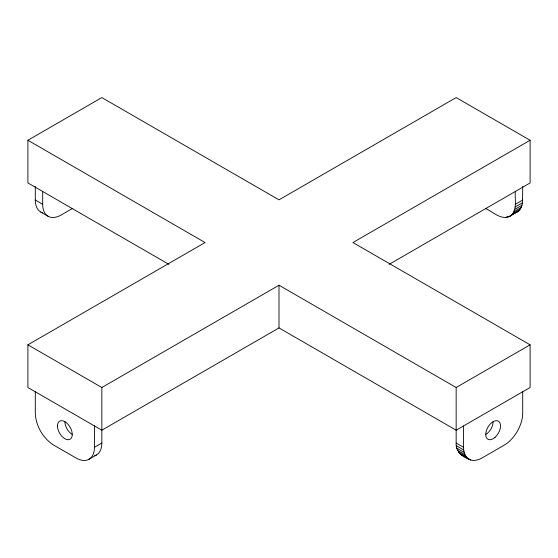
<?xml version="1.0" encoding="UTF-8"?>
<svg xmlns="http://www.w3.org/2000/svg" width="558" height="558" viewBox="0 0 558 558"><rect width="100%" height="100%" fill="white"/><g stroke="black" fill="none" stroke-linecap="round" stroke-linejoin="round"><path stroke-width="0.84" d="M485.732 208.566C492.923 211.88 501.224 220.536 509.9 216.267C517.929 210.889 514.581 199.373 515.313 191.492M509.9 216.267L518.884 210.819L521.298 207.388L522.546 202.721L522.707 186.365M168.872 264.339L27.9 182.954L27.9 140.26L101.842 97.573L279 199.848L456.158 97.573L530.1 140.26L530.1 182.954L389.128 264.339M72.268 208.566L61.178 214.969A26.142 15.094 -60 0 1 42.687 204.298L35.294 200.029L35.294 186.365M530.1 140.26L352.942 242.542L530.1 344.823L530.1 387.51L456.158 430.204L279 327.923L101.842 430.204L27.9 387.51L27.9 344.823L205.058 242.542L27.9 140.26M27.9 344.823L101.842 387.51L279 285.229L456.158 387.51L530.1 344.823M35.294 391.786L35.294 413.129C35.803 425.88 42.987 438.33 53.777 445.145L75.965 457.951A26.142 15.094 60 0 0 94.448 447.279L101.842 443.01L101.842 387.51M515.313 204.298L522.707 200.029M515.153 206.99L522.546 202.721M514.678 209.459L522.079 205.191M513.904 211.656L521.298 207.388M506.071 217.446L507.55 216.595M512.837 213.54L520.23 209.271M508.08 217.055L518.884 210.819M89.036 459.248L96.429 454.979M515.473 212.786L517.294 211.998M456.158 387.51L456.158 443.01C455.391 451.08 461.989 456.723 468.964 459.248C473.121 461.55 478.164 460.19 482.035 457.951L504.223 445.145A26.142 15.094 -60 0 0 522.707 413.129L522.707 391.786M461.571 454.979L463.391 455.767M456.158 443.01L463.552 447.279C463.552 451.75 464.898 456.8 468.964 459.248M456.318 445.709L463.712 449.978M456.786 448.172L464.179 452.44M457.567 450.369L464.96 454.637M458.634 452.252L466.028 456.521M459.98 453.8L470.785 460.036M40.706 211.998L48.1 216.267M463.552 425.935L463.552 447.279M279 285.229L279 327.923M94.448 425.935L94.448 447.279M42.687 191.492L42.687 204.298M42.527 212.786A26.142 15.094 -60 0 1 35.294 200.029M493.126 421.667A10.456 6.04 -60 0 1 485.732 434.473M101.842 443.01A26.142 15.094 60 0 1 94.609 455.767M72.268 434.473A10.456 6.04 60 0 1 64.874 421.667M495.044 437.346A10.456 6.04 -60 0 0 498.357 421.15A10.456 6.04 -60 0 0 485.983 432.115A10.456 6.04 -60 0 0 495.044 437.346M57.474 425.935A10.456 6.04 60 0 0 68.571 439.732A10.456 6.04 60 0 0 68.571 424.945A10.456 6.04 60 0 0 57.474 425.935"/></g></svg>
